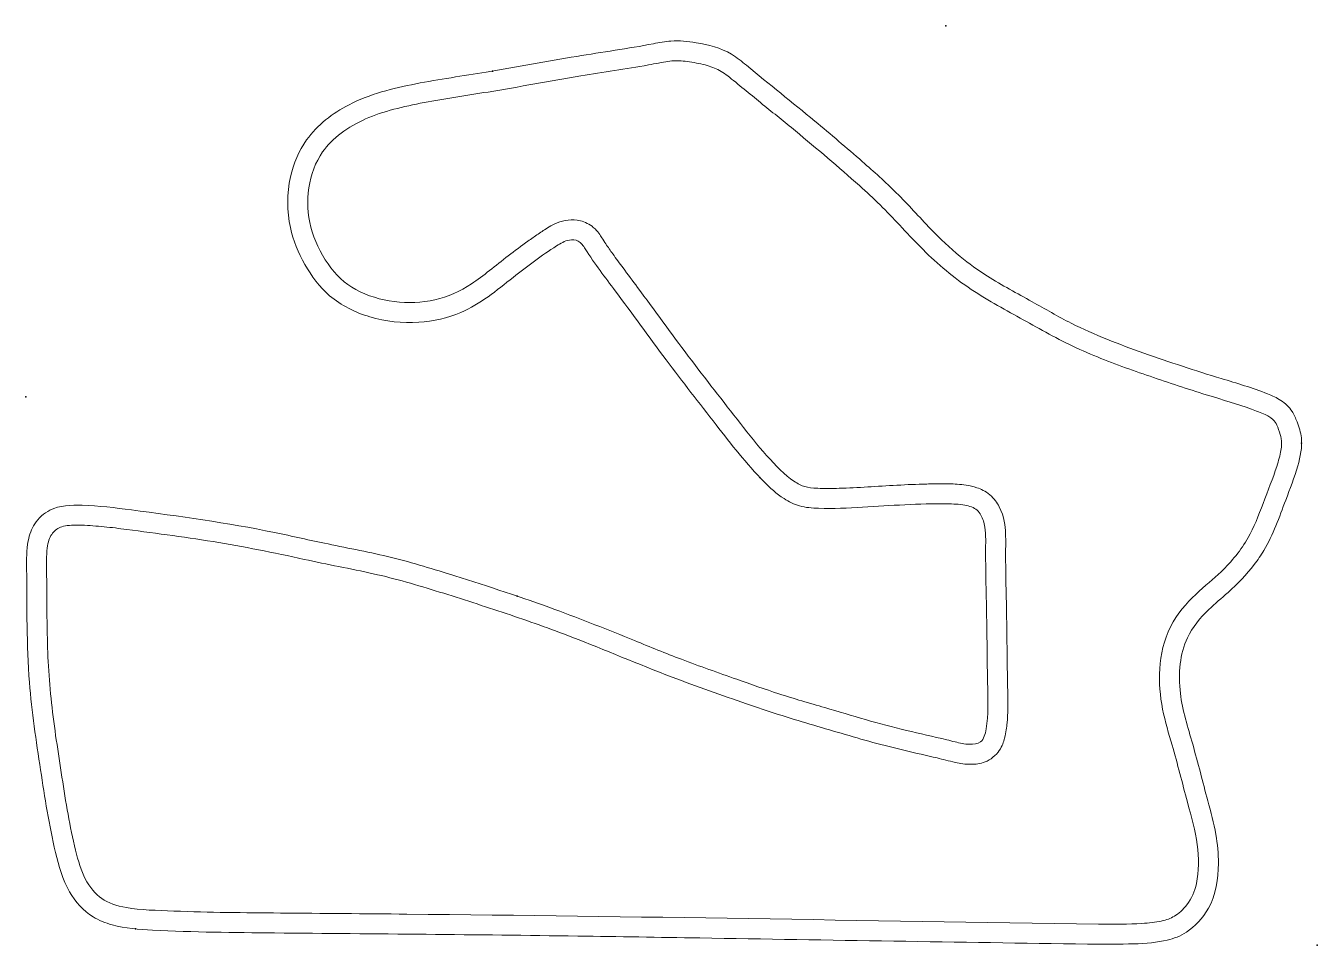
# Model space of a CAD drawing. Header units: millimetres. Extents: x 0 to 151, y 0 to 108.
import ezdxf

# ---------------------------------------------------------------- set-up
doc = ezdxf.new("R2010")
doc.units = ezdxf.units.MM
doc.header["$MEASUREMENT"] = 0

msp = doc.modelspace()

# ---------------------------------------------------------------- linework, layer by layer
at = {"color": 7, "lineweight": 0}
for points, knots in [([(124.47, 0.12), (109.32, 0.36), (89.39, 0.67), (57.63, 1.2), (36.22, 1.37), (18.06, 1.54), (10.84, 2.01), (7.3, 3.41), (4.67, 6.39), (2.96, 12.48), (1.71, 20.72), (0.02, 31.8), (0.16, 40.78), (0.05, 47.07), (0.93, 49.6), (3.12, 51.58), (7.33, 51.71), (16.01, 50.6), (25.73, 49.26), (35.8, 46.93), (42.95, 45.62), (51.78, 42.87), (61.34, 39.78), (70.09, 36.25), (77.14, 33.37), (82.82, 31.39), (88.39, 29.39), (95.05, 27.48), (101.57, 25.49), (106.71, 24.42), (109.17, 23.79), (110.45, 23.48), (112.22, 23.68), (112.89, 26.55), (112.69, 31.13), (112.69, 38.4), (112.46, 44.86), (112.56, 49.3), (111.64, 51.21), (109.9, 51.73), (105.42, 51.86), (99.66, 51.45), (93.91, 51.15), (90.74, 51.38), (88.5, 52.5), (85.1, 55.63), (80.74, 61.31), (74.93, 68.71), (69.88, 75.78), (66.48, 80.2), (64.91, 82.73), (63.46, 82.8), (60.87, 81.23), (56.84, 78.17), (51.92, 74.1), (45.84, 72.77), (40.4, 73.35), (35.51, 75.75), (32.54, 79.76), (30.59, 84.52), (30.6, 89.8), (32.85, 95.23), (38.23, 99.33), (45.76, 101.2), (54.77, 102.47), (64.03, 104.26), (71.26, 105.27), (75.91, 106.21), (79.05, 105.87), (82.22, 105.08), (86.59, 101.46), (91.74, 97.35), (97.59, 92.36), (102.24, 88.24), (105.76, 84.24), (109.27, 80.88), (113.25, 78.01), (117.76, 75.66), (123.64, 72.19), (131.16, 69.36), (138.9, 66.8), (144.35, 65.23), (147.2, 63.98), (148.44, 62.81), (149.12, 61.22), (149.79, 59.08), (149.11, 55.86), (147.42, 51.56), (146, 47.52), (143.57, 43.94), (141.34, 41.65), (138.33, 39.2), (136.06, 36.48), (135.18, 32.92), (135.24, 28.62), (136.93, 23.35), (138.29, 17.85), (139.58, 13.22), (139.98, 8.96), (139.31, 4.53), (136.28, 1.4), (132.54, 0.02), (128.62, 0.13), (124.47, 0.12)], [0, 0, 0, 0, 1.944794, 2.556685, 4.076696, 4.688289, 4.893188, 4.996893, 5.168896, 5.378733, 5.798667, 6.241317, 6.811187, 6.952948, 7.043348, 7.146195, 7.309355, 7.557324, 8.283678, 8.558251, 8.883645, 9.214711, 9.74382, 10.172572, 10.425086, 10.720294, 10.944371, 11.184366, 11.609453, 11.816722, 11.859871, 11.933549, 11.990306, 12.061877, 12.27055, 12.602487, 12.981233, 13.106055, 13.167811, 13.234342, 13.323864, 13.748351, 13.968813, 14.065025, 14.150669, 14.283687, 14.655011, 15.066962, 15.495708, 15.754914, 15.807663, 15.85226, 15.922514, 16.191782, 16.506964, 16.723785, 16.970905, 17.198496, 17.398716, 17.596881, 17.851336, 18.053922, 18.329755, 18.680251, 19.039129, 19.499021, 19.888969, 19.978228, 20.10411, 20.291191, 20.384283, 20.826976, 21.139489, 21.370812, 21.622016, 21.823484, 21.992286, 22.250351, 22.474619, 22.867517, 23.276518, 23.521022, 23.595333, 23.673678, 23.731756, 23.815794, 23.95662, 24.138917, 24.414798, 24.499464, 24.691926, 24.821318, 24.998819, 25.134076, 25.282381, 25.544785, 25.838733, 26.012171, 26.157973, 26.388652, 26.55908, 26.688488, 27.055967, 27.055967, 27.055967, 27.055967]), ([(125.76, 2.47), (97.9, 2.88), (71.29, 3.39), (39.73, 3.69), (34.78, 3.73), (25.65, 3.81), (21.5, 3.84), (15.4, 4.08), (13.42, 4.12), (10.64, 4.61), (9.65, 4.94), (8.15, 6), (7.47, 6.83), (6.48, 8.73), (6.14, 9.88), (5.15, 13.9), (4.68, 16.78), (3.79, 22.61), (3.33, 25.54), (2.69, 31.29), (2.55, 34.14), (2.46, 39.17), (2.46, 41.3), (2.43, 44.63), (2.4, 45.74), (2.6, 47.27), (2.79, 47.82), (3.28, 48.55), (3.65, 48.86), (4.49, 49.19), (5.14, 49.28), (6.75, 49.28), (7.66, 49.22), (9.39, 49.07), (10.27, 48.97), (12.93, 48.63), (14.75, 48.39), (18.36, 47.89), (20.16, 47.63), (25.54, 46.76), (29.04, 46.05), (35.34, 44.67), (38.1, 44.16), (43.34, 42.99), (45.88, 42.25), (51.11, 40.61), (53.73, 39.77), (58.91, 38.03), (61.46, 37.12), (67.9, 34.64), (71.77, 32.98), (78.7, 30.33), (81.58, 29.33), (86.93, 27.45), (89.46, 26.66), (94.37, 25.22), (96.8, 24.48), (101.81, 23.1), (104.4, 22.54), (107.52, 21.8), (108.13, 21.62), (109.52, 21.32), (110.13, 21.21), (111.33, 21.23), (111.85, 21.27), (113.06, 21.73), (113.76, 22.29), (114.48, 23.37), (114.63, 23.86), (114.93, 25.03), (114.98, 25.53), (115.09, 26.66), (115.12, 27.2), (115.15, 28.76), (115.11, 29.7), (115.07, 31.55), (115.06, 32.49), (115.02, 35.34), (115.01, 37.28), (114.94, 40.57), (114.9, 41.93), (114.87, 44.17), (114.86, 45.06), (114.86, 46.68), (114.89, 47.38), (114.81, 49.2), (114.72, 50.22), (113.87, 51.89), (113.53, 52.4), (112.5, 53.27), (111.97, 53.51), (110.57, 53.98), (109.87, 54.03), (108.52, 54.12), (107.94, 54.12), (106.77, 54.12), (106.19, 54.11), (104.44, 54.07), (103.28, 54.02), (99.82, 53.84), (97.53, 53.66), (94.5, 53.57), (93.64, 53.56), (92.2, 53.63), (91.7, 53.69), (90.93, 53.91), (90.49, 54.13), (89, 55.13), (87.9, 56.28), (85.79, 58.64), (84.78, 59.9), (81.73, 63.81), (79.66, 66.46), (75.66, 71.75), (73.7, 74.48), (71.14, 77.93), (70.57, 78.7), (69.6, 79.99), (69.2, 80.54), (68.53, 81.48), (68.25, 81.87), (67.83, 82.51), (67.68, 82.73), (67.34, 83.26), (67.09, 83.71), (66.14, 84.54), (65.52, 84.86), (64.49, 85.1), (64.02, 85.1), (62.62, 84.95), (61.87, 84.56), (60.83, 83.94), (60.47, 83.7), (59.66, 83.15), (59.26, 82.87), (58.08, 82.03), (57.31, 81.45), (55.06, 79.71), (53.64, 78.51), (50.86, 76.67), (49.51, 76.05), (46.42, 75.37), (44.78, 75.3), (41.61, 75.7), (40.04, 76.17), (37.36, 77.63), (36.33, 78.61), (34.53, 81.22), (33.81, 82.73), (33.03, 85.72), (32.94, 87.31), (33.41, 90.38), (33.96, 91.86), (35.92, 94.68), (37.77, 96.01), (41.9, 97.84), (44.25, 98.38), (49.14, 99.31), (51.64, 99.67), (57.86, 100.68), (61.49, 101.39), (67.67, 102.4), (70.32, 102.77), (73.79, 103.4), (74.62, 103.58), (75.9, 103.76), (76.41, 103.77), (77.7, 103.65), (78.46, 103.52), (79.81, 103.23), (80.42, 103.04), (81.49, 102.56), (81.92, 102.27), (83.11, 101.31), (83.79, 100.74), (85.09, 99.69), (85.73, 99.16), (87.67, 97.59), (88.95, 96.56), (92.75, 93.42), (95.29, 91.26), (99.4, 87.61), (100.91, 86.11), (104.01, 82.78), (105.66, 81.02), (109.39, 77.83), (111.48, 76.44), (115.59, 74.09), (117.51, 73.04), (121.61, 70.76), (123.83, 69.71), (128.23, 67.96), (130.42, 67.2), (134.8, 65.7), (137, 64.99), (140.98, 63.77), (142.7, 63.27), (144.86, 62.44), (145.39, 62.22), (146.07, 61.81), (146.32, 61.56), (146.58, 61.19), (146.72, 60.89), (147.01, 60.09), (147.12, 59.73), (147.25, 59.01), (147.23, 58.6), (147.04, 57.48), (146.85, 56.82), (146.2, 54.78), (145.6, 53.29), (144.5, 50.37), (143.96, 49), (142.47, 46.35), (141.39, 45.04), (139.23, 42.96), (138.23, 42.18), (136.05, 40.12), (134.97, 38.88), (133.39, 35.78), (133.03, 34.06), (132.82, 30.81), (132.97, 29.2), (133.57, 26.2), (133.99, 24.8), (135.02, 21.25), (135.57, 19.05), (136.64, 15.02), (137.11, 13.39), (137.53, 10.26), (137.54, 8.62), (137.02, 6.26), (136.68, 5.47), (135.67, 4.18), (135.11, 3.69), (134.19, 3.13), (133.75, 2.98), (132.44, 2.69), (131.67, 2.6), (129.3, 2.44), (127.56, 2.47), (125.76, 2.47)], [0, 0, 0, 0, 3.413635, 3.413635, 4.048462, 4.048462, 4.586371, 4.586371, 4.83796, 4.83796, 5.013877, 5.013877, 5.189795, 5.189795, 5.365712, 5.365712, 5.746254, 5.746254, 6.126796, 6.126796, 6.507338, 6.507338, 6.781562, 6.781562, 6.929091, 6.929091, 7.046713, 7.046713, 7.164336, 7.164336, 7.281959, 7.281959, 7.399581, 7.399581, 7.517204, 7.517204, 7.752449, 7.752449, 7.987694, 7.987694, 8.458185, 8.458185, 8.811763, 8.811763, 9.165341, 9.165341, 9.518919, 9.518919, 9.872497, 9.872497, 10.414852, 10.414852, 10.808049, 10.808049, 11.135611, 11.135611, 11.463172, 11.463172, 11.790733, 11.790733, 11.884917, 11.884917, 11.941745, 11.941745, 11.97518, 11.97518, 12.007832, 12.007832, 12.040484, 12.040484, 12.10159, 12.10159, 12.162695, 12.162695, 12.284905, 12.284905, 12.407115, 12.407115, 12.651536, 12.651536, 12.826415, 12.826415, 12.942715, 12.942715, 13.037622, 13.037622, 13.132529, 13.132529, 13.169301, 13.169301, 13.206073, 13.206073, 13.278952, 13.278952, 13.351831, 13.351831, 13.42471, 13.42471, 13.570468, 13.570468, 13.861984, 13.861984, 13.977105, 13.977105, 14.067379, 14.067379, 14.157653, 14.157653, 14.371827, 14.371827, 14.586002, 14.586002, 15.014352, 15.014352, 15.442701, 15.442701, 15.566451, 15.566451, 15.656913, 15.656913, 15.720107, 15.720107, 15.757561, 15.757561, 15.795015, 15.795015, 15.82086, 15.82086, 15.846704, 15.846704, 15.906235, 15.906235, 15.965766, 15.965766, 16.025296, 16.025296, 16.144357, 16.144357, 16.382479, 16.382479, 16.620601, 16.620601, 16.858723, 16.858723, 17.096846, 17.096846, 17.334968, 17.334968, 17.57309, 17.57309, 17.811212, 17.811212, 18.049334, 18.049334, 18.376784, 18.376784, 18.704234, 18.704234, 19.031684, 19.031684, 19.504327, 19.504327, 19.846003, 19.846003, 19.947204, 19.947204, 20.048405, 20.048405, 20.149606, 20.149606, 20.250807, 20.250807, 20.357258, 20.357258, 20.46371, 20.46371, 20.570161, 20.570161, 20.783064, 20.783064, 21.208869, 21.208869, 21.502703, 21.502703, 21.796537, 21.796537, 22.09037, 22.09037, 22.384204, 22.384204, 22.678037, 22.678037, 22.971871, 22.971871, 23.265704, 23.265704, 23.500548, 23.500548, 23.586184, 23.586184, 23.671819, 23.671819, 23.736143, 23.736143, 23.800468, 23.800468, 23.895938, 23.895938, 23.991409, 23.991409, 24.194163, 24.194163, 24.396917, 24.396917, 24.645152, 24.645152, 24.816392, 24.816392, 24.987631, 24.987631, 25.165133, 25.165133, 25.342634, 25.342634, 25.520136, 25.520136, 25.819717, 25.819717, 26.04948, 26.04948, 26.279243, 26.279243, 26.441146, 26.441146, 26.570202, 26.570202, 26.699341, 26.699341, 26.82848, 26.82848, 27.055967, 27.055967, 27.055967, 27.055967])]:
    msp.add_open_spline(points, degree=3, knots=knots, dxfattribs=at)
for p in [(107.85, 107.85), (54.7, 102.54), (0, 64.31), (149.56, 58.89), (86.05, 54.86), (57.58, 40.95), (12.84, 1.91), (151.38, 0)]:
    msp.add_point(p)

doc.saveas('drawing.dxf')
